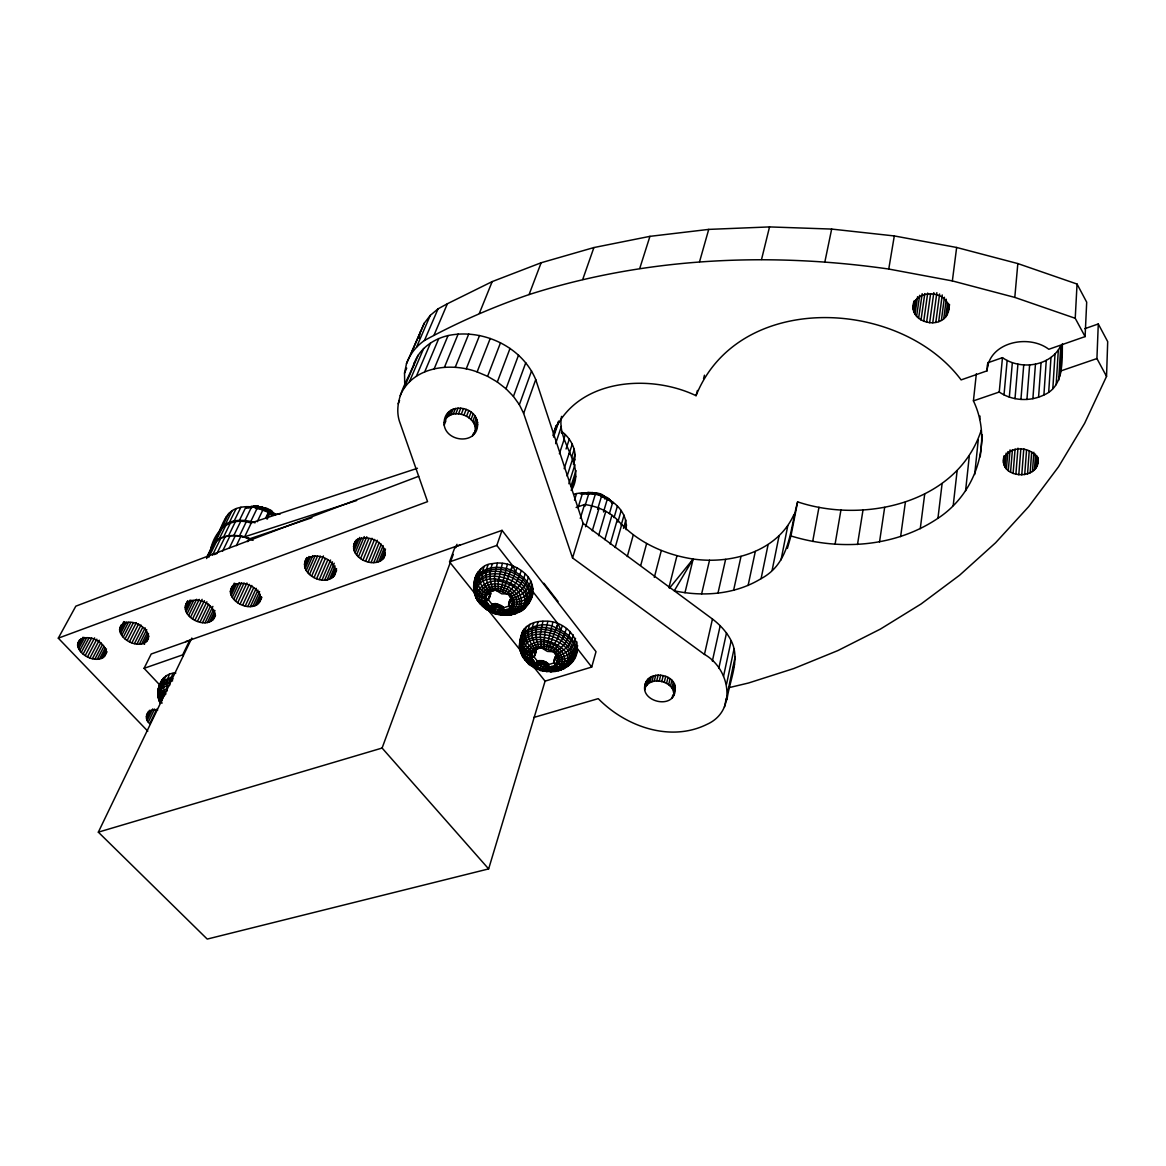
<?xml version="1.0" encoding="UTF-8"?>
<svg xmlns="http://www.w3.org/2000/svg" width="1166" height="1166" viewBox="0 0 1166 1166"><rect width="100%" height="100%" fill="white"/><g stroke="black" fill="none" stroke-linecap="round" stroke-linejoin="round"><path stroke-width="1.5" d="M444.188 425.08C442.264 401.162 477.55 404.31 477.608 424.497C477.433 444.887 446.738 442.497 444.188 425.08L445.908 420.78M570.189 631.506C568.512 639.945 562.916 647.188 555.818 651.852L547.379 651.415L541.228 647.684L540.266 634.319L542.933 621.259C573.949 618.636 593.698 658.979 558.499 670.698L555.745 670.042L551.62 666.471L548.005 667.564L542.627 664.11L533.605 663.221C519.409 648.996 547.379 639.872 555.818 651.852C569.853 666.063 542.03 675.07 533.605 663.221C531.069 664.605 526.711 663.95 526.915 660.335L529.291 662.215M474.168 586.221C472.58 595.593 479.182 604.615 486.776 609.424C491.571 605.839 498.713 605.679 502.779 610.78C503.26 618.097 511.787 614.569 516.174 613.403L518.098 611.173M476.632 574.794C471.516 583.918 471.939 601.394 485.858 600.942L486.12 597.298C465.147 594.077 475.16 563.761 492.562 563.644C511.276 559.228 541.957 577.709 529.991 598.712M265.556 508.755L257.569 506.263L255.31 508.289L259.566 509.032L261.403 506.933L262.598 507.837L259.624 507.327M444.654 420.839C451.767 406.074 479.095 416.656 474.912 432.324M474.183 584.982L474.227 582.519M474.985 590.011C474.125 596.788 479.722 608.317 488.306 604.032L490.769 607.078L500.025 610.153L502.269 610.27L503.799 607.719L509.629 605.81M478.395 571.602C471.108 580.333 476.049 592.722 486.557 595.709L486.12 597.298M1037.988 457.83C1041.748 481.15 998.329 479.692 1003.824 456.883M571.413 490.463C586.673 464.593 556.211 442.832 561.546 416.393M489.064 596.7L490.667 593.873L489.953 590.477L486.557 595.709M1037.682 463.602C1038.294 445.835 1007.016 443.532 1003.518 460.366M533.824 717.454L598.245 698.638C625.588 726.535 670.246 742.567 707.062 724.305C737.349 710.779 730.266 668.73 704.453 654.418L572.55 557.931L583.102 523.374L535.733 379.577C522.004 346.535 482.462 328.287 448.05 335.575C433.577 338.956 419.964 348.299 414.469 362.495C407.706 381.18 393.015 400.084 399.34 420.999L427.558 501.642L58.3 638.166L147.805 731.184M511.626 609.031C501.205 618.184 476.063 604.804 486.674 591.57C497.08 582.198 522.499 595.811 511.626 609.031L509.673 607.85L512.165 603.594L512.428 597.298C508.959 599.426 507.268 605.096 510.067 608.39C521.537 616.843 531.929 602.778 532.877 592.095M476.224 595.447C475.218 601.321 482.389 603.624 486.994 602.385L486.411 604.542M729.639 687.503L748.528 682.999L793.842 668.526L837.902 650.57L880.417 629.072L921.082 603.973L959.603 575.217L995.604 542.758L1028.703 506.612L1058.524 466.794L1084.613 423.345L1106.534 376.385L1107.7 341.638L1098.285 323.959L1084.788 328.71M173.122 673.278L170.484 679.078L169.595 685.462C160.719 685.71 155.005 696.16 160.602 703.404C153.548 691.861 160.908 672.49 175.818 673.059M263.808 510.329C264.186 505.986 271.27 509.09 267.903 512.151L260.98 509.455M528.3 663.337L524.831 659.694L524 655.642M520.692 640.44C516.902 648.369 522.106 658.542 531.507 658.047L531.783 656.167L523.388 653.004L519.89 648.5C523.038 616.362 585.798 635.659 570.174 663.993L564.781 665.757L556.08 663.643L555.249 665.349C566.661 673.423 575.931 659.154 577.389 649.127M521.144 639.012C520.225 627.454 532.833 620.939 542.933 621.259M1106.534 376.385L1096.929 358.56L1098.285 323.959M487.373 594.281C480.931 590.856 474.781 583.525 476.909 575.829C491.207 560.161 519.453 568.031 529.349 585.055C537.439 596.861 524.292 615.954 510.883 606.597M531.783 656.167L533.97 649.943C526.464 645.221 522.353 634.727 526.653 626.477M534.626 653.864L536.258 651.167L536.098 649.025L535.136 652.115C536.287 655.175 533.124 658.79 529.903 657.697L532.614 659.431L531.973 661.486C523.053 663.643 519.861 651.663 519.424 645.031M556.036 425.809L553.471 433.417C575.45 378.979 648.85 373.062 696.044 395.682C738.122 290.742 899.584 297.724 961.119 379.897L987.034 370.846C988.651 342.09 1028.558 333.782 1048.802 349.275L1085.094 336.595L1086.697 302.183L1077.049 284.052L1017.831 263.574L956.645 247.469L894.307 235.94L831.664 229.075L769.531 226.918L708.724 229.396L649.943 236.348L593.902 247.556L541.141 262.758L492.183 281.604L447.394 303.743L438.052 308.844L430.269 315.403L424.278 323.186L406.497 363.632L404.529 373.12L404.704 383.031M1085.094 336.595L1075.227 318.289L1077.049 284.052M556.765 665.975C552.203 664.314 553.85 657.93 556.546 655.321L553.952 661.093M556.08 663.643L557.814 657.303C566.691 657.609 575.989 651.24 576.981 641.97M573.351 464.185C578.307 452.189 571.457 438.78 561.706 431.493M981.233 430.21C957.534 503.348 864.006 524.102 797.617 501.861L790.956 535.937C839.418 550.95 895.255 547.16 937.945 518.287C975.694 493.67 993.33 442.308 973.421 400.871L999.247 392.024C1012.19 400.929 1029.87 401.833 1043.905 394.983C1064.062 386.456 1062.007 361.547 1062.401 343.693M1058.67 380.335L1060.768 345.763C1050.464 366.547 1020.469 370.409 1002.468 357.641L988.943 362.393M1060.215 375.714L1062.066 344.801M1056.177 384.678L1058.32 350.091M77.583 645.002C80.906 630.485 105.129 640.017 106.15 652.071C102.652 666.427 78.749 656.954 77.583 645.002L81.022 638.574M557.406 660.801C563.746 662.317 571.85 661.151 575.45 655.132C578.832 626.171 516.392 613.71 519.89 648.5M575.45 655.132L577.622 645.6M1052.825 388.642L1055.026 354.041M1048.7 392.097L1050.974 357.496M1037.084 465.817L1037.696 457.072M1043.905 394.983L1046.266 360.381M1038.585 397.198L1041.049 362.611M1034.446 469.825L1035.554 454.099M1036.006 467.916L1036.851 455.673M1030.146 472.871L1031.677 451.898M1032.478 471.487L1033.848 452.262M1032.887 398.699L1035.452 364.127M1027.537 473.921L1029.214 451.213M1024.71 474.606L1026.561 450.149M1026.94 399.457L1029.636 364.9M1021.766 474.897L1023.792 448.721M1018.793 474.81L1020.862 448.633M1020.935 399.442L1023.733 364.914M1015.878 474.329L1017.976 448.167M1013.094 473.483L1015.09 449.07M119.588 629.669C123.071 614.905 147.805 624.349 148.636 636.84C144.963 651.43 120.579 642.043 119.588 629.669L123.785 621.595M626.157 529.685C628.765 503.523 596.147 487.942 573.745 494.267M1008.284 470.772L1010.062 449.872M1015.003 398.655L1017.918 364.171M1010.543 472.288L1012.438 449.639M1006.404 468.994L1007.905 451.592M1003.489 462.625L1004.101 455.673M1009.319 397.125L1012.35 362.67M1003.97 464.87L1004.728 456.168M1004.961 467.012L1006.156 453.093M505.155 615.08C528.562 616.056 525.108 587.708 506.073 583.452C490.041 574.488 465.832 591.483 483.846 607.092L488.102 606.349L488.306 604.032L485.858 600.942M1075.227 318.289L1014.799 297.403L1017.831 263.574M1004.013 394.895L1007.147 360.483M726.986 699.819C729.318 680.507 740.789 659.723 731.169 640.673C726.768 632.045 720.107 624.889 712.455 619.029L583.102 523.374M999.247 392.024L1002.468 357.641M644.9 689.747C642.102 669.532 676.032 671.427 675.187 688.96C675.493 712.164 633.838 700.547 647.188 680.346M646.576 681.993L646.664 685.55M987.034 370.846L987.762 363.646M981.918 438.343L982.268 434.889M980.227 456.853L982.311 436.055M979.673 419.512L980.023 416.073M974.689 474.518L978.259 439.815M987.442 366.109L987.806 362.509M156.769 709.117L149.744 723.707C142.019 717.833 149.088 707.325 157.643 710.181M965.579 490.901L969.281 456.168M973.421 400.871L976.336 373.776M158.314 697.705C156.944 691.438 159.407 685.462 162.03 679.88M166.374 675.595C162.57 681.017 162.38 688.334 165.922 693.901L162.876 696.874L161.87 700.839C153.956 694.761 159.64 683.976 163.852 677.519M953.205 505.592L957.111 470.86M673.759 694.994C674.895 681.265 650.322 675.216 645.075 687.998M215.506 615.313C209.414 632.672 176.547 616.552 187.595 601.131M533.605 663.221L533.868 661.02L531.507 658.047M525.196 573.672C523.199 582.169 517.456 589.355 510.358 594.223L510.038 596.832L512.486 599.922C521.45 600.14 530.953 593.917 532.308 584.589M525.997 605.693C523.651 611.961 515.051 615.167 509.848 610.226L510.067 608.39L502.779 610.78L503.799 607.719L502.954 606.801L495.579 603.609L491.804 604.032L490.128 607.982M937.945 518.287L942.099 483.584M543.225 669.969C542.89 671.849 537.992 670.333 538.721 668.584M484.254 566.501C480.042 574.372 482.811 583.977 488.437 590.346L488.175 592.43C491.352 595.418 488.918 601.947 484.225 600.607L486.994 602.385M914.246 300.901C906.215 320.533 937.989 331.115 947.273 314.645L948.643 304.02M920.265 528.694L924.711 494.034M947.273 314.645L949.226 305.201M1014.799 297.403L952.36 280.919L956.645 247.469M948.322 312.284L949.532 304.486M943.746 318.726L946.282 299.225M945.728 316.817L947.564 302.635M941.385 320.315L944.416 297.272M938.703 321.539L942.245 294.954M497.751 609.745L497.649 614.424L506.802 615.269L501.336 614.89L500.025 610.153M935.802 322.37L939.621 294.007M932.756 322.778L936.866 292.651M929.652 322.734L933.82 292.622M900.618 536.622L905.399 502.021M230.358 591.381C234.279 576.004 260.339 585.186 260.63 598.77C256.505 613.972 230.824 604.862 230.358 591.381L234.249 583.16M926.606 322.268L930.57 293.934M923.691 321.379L927.699 293.06M555.818 651.852L555.468 654.33L557.814 657.303M920.994 320.096L924.798 293.57M918.589 318.449L922.175 293.701M916.563 316.511L919.668 295.304M913.284 309.442L914.596 300.624M879.528 541.913L884.659 507.399M913.867 311.934L915.704 299.589M914.975 314.31L917.584 296.66M554.987 667.098L555.249 665.349L551.62 666.471L561.764 669.401C596.307 640.688 504.018 618.519 525.749 660.612M529.947 624.306C526.085 632.191 528.708 641.635 534.276 647.961L533.97 649.943L541.228 647.684M158.489 694.426L159.392 699.25M604.717 498.975C605.999 493.437 594.135 491.95 591.439 493.67L583.86 493.83M857.506 544.493L863 510.067M510.358 594.223L506.933 593.917L500.535 591.045L507.399 564.286M533.401 656.152L537.176 660.874L536.914 663.804L543.065 666.544L542.715 670.814M509.79 600.33L509.95 603.332M406.497 363.632C409.834 354.173 416.277 346.229 424.453 340.487C457.976 322.195 492.985 306.993 529.072 294.575C644.827 257.526 768.904 251.871 888.754 269.04L894.307 235.94M835.06 544.318L840.934 510.008M305.565 560.729C314.776 549.157 340.151 561.05 334.321 575.625C324.031 588.13 296.412 572.725 306.964 557.508L304.763 562.493M812.702 541.447L818.969 507.254M566.516 628.518L562.682 638.72L555.424 648.704L552.451 651.532L546.198 648.733L552.83 622.396M794.046 514.308C777.299 551.97 731.067 564.461 693.158 559.024L674.283 590.798C703.389 596.992 735.338 594.456 761.092 578.642C790.388 563.047 789.834 529.932 797.617 501.861M913.24 306.906C915.806 287.871 949.663 290.407 948.847 309.792M353.852 544.595C361.271 529.699 390.697 542.394 383.803 557.975C373.849 570.174 346.929 556.576 355.251 541.243M781.045 559.884L787.779 525.779M772.183 570.043L779.048 535.966M824.872 261.869L831.664 229.075M761.092 578.642L768.102 544.595M418.929 338.257L420.256 331.96M724.45 707.092L726.316 698.201M727.701 692.108L735.192 656.575M726.549 684.15L734.099 648.631M748.106 585.478L755.306 551.474M723.561 676.178L731.169 640.673M718.781 668.41L726.505 632.934M733.589 590.375L741.008 556.43M712.353 661.093L720.209 625.646M717.95 593.246L725.616 559.374M704.453 654.418L712.455 619.029M701.597 594.033L709.526 560.234M210.215 551.547C213.903 530.647 229.731 515.911 251.215 523.082L244.641 536.797C232.923 533.984 216.584 534.903 211.148 547.612M672.068 698.113L672.782 695.096M673.715 691.423L675.143 685.404M673.117 696.627L675.376 687.211M217.051 537.701L217.984 533.78M671.937 687.867L673.38 681.848M673.03 689.616L674.473 683.597M668.643 684.734L670.086 678.714M670.465 686.22L671.908 680.201M664.226 682.416L665.684 676.397M666.544 683.451L667.987 677.431M661.749 681.658L663.221 675.639M684.967 592.736L693.158 559.024C664.591 554.652 636.345 541.928 617.295 519.715C608.433 511.204 596.7 506.073 584.574 504.514L576.121 507.487M761.544 259.45L769.531 226.918M659.213 681.192L660.685 675.187M654.228 681.221L655.715 675.216M656.677 681.046L658.163 675.041M649.885 682.489L651.386 676.499M651.954 681.716L653.441 675.712M646.707 684.85L648.209 678.845M648.121 683.553L649.622 677.548M668.905 587.708L676.95 555.759M413.639 365.73L414.469 362.495M703.55 378.659L704.468 375.19M654.315 577.389L661.311 550.556M473.804 586.104C482.491 552.684 550.775 582.577 522.98 609.745M696.044 395.682L697.428 390.464M640.775 565.277L646.634 543.531M627.279 556.546L633.298 534.859M191.822 638.064L98.338 832.16L207.227 939.082L488.641 868.903L545.076 681.133L591.716 667.054L596.015 651.677L502.036 530.355L455.061 546.912L449.537 561.91L475.058 593.742M576.15 653.426L577.447 648.777L591.716 667.054M623.489 528.329L625.851 520.036M699.571 261.68L708.724 229.396M625.617 528.242L626.55 524.919M621.201 525.108L624.043 515.153M615.167 547.539L621.667 524.758M266.606 518.666L268.515 512.034C258.663 507.064 246.813 504.747 236.188 508.58C225.461 512.53 222.604 524.802 218.115 534.101M610.226 544.216L617.295 519.715M617.878 522.047L621.201 510.446M787.371 548.414L790.956 535.937M508.77 603.405L511.408 600.373L514.206 600.038L511.349 598.479L512.049 596.059C519.861 592.503 526.58 585.74 528.329 577.112M614.045 517.646L617.412 506.059M575.508 638.327C574.226 647.742 565.641 654.345 556.707 655.904L557.45 653.601C565.219 650.234 571.792 643.384 573.22 634.8M604.819 539.639L611.961 515.168M609.381 513.696L612.762 502.109M531.856 654.563L523.49 650.278L519.584 643.355C528.708 613.491 589.428 636.753 570.174 663.993M598.595 535.704L605.824 511.262M603.507 511.961L607.428 498.742M592.284 530.807L599.076 508.128M553.894 662.157L555.759 656.108M547.189 666.704L548.122 663.6L546.052 662.084L542.248 660.685L537.176 660.874C537.249 666.486 529.86 667.754 527.557 662.594M550.498 650.351L557.654 638.545L562.303 625.953M597.59 509.28L601.554 496.075M585.565 526.755L591.92 505.855M543.91 664.576L544.843 661.486M545.12 665.174L546.052 662.084M548.414 649.418L557.698 623.897M546.213 665.888L547.16 662.798M541.301 663.775L542.248 660.685M542.627 664.11L543.575 661.02M591.337 507.356L595.33 494.165M557.494 659.198C564.708 660 573.716 657.332 576.368 649.899C575.567 641.023 568.498 634.26 561.021 630.252L558.179 624.072L532.935 591.73C532.629 602.807 521.96 610.182 511.714 605.169M584.909 506.263L588.961 493.087M537.395 663.687L538.342 660.597L535.573 664.78M538.648 663.571L539.596 660.481M539.96 663.6L540.907 660.51M547.86 621.507L545.076 632.103L543.939 642.029L543.954 648.325L546.198 648.733M580.289 518.433L584.574 504.514M578.045 507.676L582.636 492.868M534.451 656.167L536.316 650.118M535.005 655.263L536.258 651.167M574.503 500.097L576.558 493.524M538.211 621.653C534.728 630.15 535.456 640.076 539.523 648.223L541.228 646.372L541.724 648.209L543.954 648.325M533.839 622.688C529.991 631.243 532.075 641.504 537.599 648.821L534.276 647.961M571.005 486.178L575.96 470.583M571.296 490.216L575.698 476.355M555.191 657.012L555.016 660.145M568.862 483.73L574.955 464.68M522.251 632.147L519.584 643.355M521.275 635.485L519.919 639.755L520.153 648.617C520.808 655.03 525.079 661.559 532.614 659.431M524.073 629.115C519.278 637.685 525.094 647.786 533.139 651.707M639.74 268.442L649.943 236.348M567.113 476.092L572.681 458.792M572.943 460.978L575.057 454.419M512.224 601.918C521.173 603.128 531.9 598.275 533.022 588.393M528.621 602.968L529.539 600.126M573.701 462.727L574.751 459.448M530.719 580.785C529.087 590.273 520.357 596.73 511.349 598.479M571.573 457.451L574.211 449.26M564.155 468.674L569.212 453.122M569.081 453.938L572.273 444.129M556.444 425.43L553.136 435.588L558.601 421.115M566.064 448.983L569.27 439.188M508.609 604.382L510.169 599.426M508.668 605.387L509.688 602.312M509.717 601.685L510.737 598.61M563.688 439.48L565.306 434.583M510.475 600.971L511.495 597.896M559.389 453.734L563.936 439.932M511.408 600.373L512.428 597.298M521.406 570.582L517.296 580.755L511.51 589.136L506.933 593.917L501.788 593.844L495.477 589.981L494.413 576.252L497.343 563.193M210.784 550.221C215.783 532.629 239.788 533.27 253.066 540.383M501.934 609.876L502.954 606.801L502.867 611.902L504.484 610.226L513.638 614.161L521.027 610.838L517.223 612.456M504.922 592.692L512.136 580.522L517.077 567.929M499.806 608.302L500.826 605.227M555.628 443.663L561.371 426.45M500.943 609.031L501.963 605.956M495.9 606.859L496.935 603.799M553.529 437.104L558.718 421.626M497.255 607.195L498.29 604.134M502.779 591.73L512.37 565.816M498.567 607.675L499.602 604.615M491.935 606.801L492.985 603.726L491.454 606.932L491.804 604.032L487.884 599.12M493.218 606.655L494.253 603.594M494.544 606.684L495.579 603.609M488.904 593.538L489.953 590.477M489.399 594.689L490.449 591.614M488.787 598.945L490.697 592.765M489.341 597.998L490.667 593.873M502.342 563.397L498.305 581.586L498.246 590.637L500.535 591.045M492.562 563.644C488.7 572.171 489.589 582.33 493.757 590.564L495.448 588.626L495.973 590.535L498.246 590.637M488.16 564.767C483.919 573.351 486.222 583.831 491.819 591.22L495.477 589.981M449.537 561.91L496.803 545.44L502.036 530.355M732.948 668.657L734.463 664.285M271.722 514.454C275.22 509.353 261.68 506.846 273.485 513.506L275.555 514.964C268.428 508.799 258.648 505.286 249.233 506.875L248.198 507.56C257.467 506.015 267.16 509.178 274.36 515.066M480.96 568.804C476.063 577.389 481.019 587.868 488.539 593.028M582.709 279.49L593.902 247.556M572.55 557.931L523.651 413.405L535.733 379.577M523.651 413.405L519.366 404.704L531.565 370.934M519.366 404.704L513.434 396.411L525.779 362.713M98.338 832.16L382.098 748.047L453.268 554.404M456.97 544.318L455.717 547.729L455.061 546.912M513.434 396.411L506.015 388.774L518.535 355.134M529.072 294.575L541.141 262.758M506.015 388.774L497.328 381.996L510.023 348.445M474.999 425.867L477.185 420.11M475.436 428.097L477.637 422.325M472.551 435.851L473.658 432.965M473.95 434.204L477.608 424.497M474.081 423.666L476.282 417.909M470.991 419.571L473.207 413.813M497.328 381.996L487.592 376.327L500.491 342.833M472.74 421.538L474.941 415.781M468.892 417.822L471.122 412.064M675.187 688.96L673.496 692.094M466.531 416.32L468.761 410.578M463.951 415.14L466.196 409.397M400.2 395.682C412.327 366.488 450.557 362.058 477.127 371.91L490.23 338.475M461.255 414.324L463.5 408.581M455.789 413.799L458.063 408.056M458.5 413.857L460.759 408.129M267.335 519.045L269.215 514.308L268.515 512.034L265.629 518.127M453.21 414.119L455.483 408.392M446.957 417.282L449.245 411.54M466.225 368.879L479.547 335.517M448.721 415.883L451.009 410.155M450.834 414.834L453.108 409.091M444.188 422.908L447.89 413.201M224.849 520.473L226.364 516.698M382.463 559.52L385.174 552.801M383.803 557.975L385.159 554.608M158.095 690.097L159.436 685.623L163.765 681.367L173.166 678.86M378.673 561.764L384.11 548.326M479.357 313.333L492.183 281.604M380.743 560.802L385.494 549.04M569.853 663.935L573.162 659.708M373.761 562.639L381.267 544.172M455.221 367.319L468.732 334.03M376.327 562.376L383.133 545.586M371.065 562.522L379.285 542.379M368.31 562.027L377.245 540.222M444.435 367.29L458.121 334.044M365.599 561.196L374.563 539.406M575.071 656.735C572.652 664.037 563.12 664.824 556.925 662.288M360.571 558.572L368.893 538.473M362.99 560.03L371.983 538.255M358.414 556.867L366.765 536.783M213.946 618.592C218.406 604.921 194.766 593.625 185.992 604.396M355.134 552.932L361.431 537.876M356.577 554.972L364.258 536.564M434.189 368.791L448.05 335.575M353.546 548.661L357.758 538.634M354.1 550.804L359.711 537.424M424.759 371.735L438.766 338.548M353.458 546.562L356.271 539.887M334.321 575.625L336.58 570.538M329.41 579.313L335.094 565.976M416.451 376.064L430.575 342.891M433.927 335.4L447.394 303.743M331.406 578.394L335.662 568.367M333.068 577.141L336.61 568.804M495.521 609.06L493.539 613.156L486.047 609.235L481.747 605.052M409.47 381.603L423.666 348.445M324.629 580.158L332.485 561.808M327.121 579.91L334.248 563.236M424.453 340.487L438.052 308.844M404.004 388.22L418.259 355.047M321.991 580.027L330.576 560.03M398.131 403.786L399.559 400.477M319.295 579.546L327.908 559.563M410.534 354.843L424.278 323.186M314.048 577.578L323.434 555.949M404.529 373.12L406.701 368.121M416.583 347.045L430.269 315.403M316.613 578.73L325.256 558.747M532.308 653.062C502.386 639.842 537.803 615.94 556.401 628.183L558.179 624.072M311.643 576.164L320.344 556.197M309.5 574.488L317.502 556.197M306.206 570.626L312.779 555.672M307.664 572.623L314.966 556.007M304.428 564.417L307.358 557.771M304.559 566.457L308.961 556.488M305.157 568.556L310.287 556.925M259.595 602.297L261.84 597.313M254.975 605.839L260.266 594.281M256.87 604.95L260.645 596.686M258.429 603.755L261.446 597.152M250.399 606.626L257.978 590.127M252.789 606.407L259.61 591.556M247.848 606.495L256.214 588.349M242.615 605.212L251.798 585.449M245.224 606.029L253.62 587.897M240.094 604.105L249.305 584.341M237.733 602.72L246.959 582.971M233.768 599.309L241.508 582.854M235.605 601.102L244.088 583M231.218 595.374L236.64 583.86M232.296 597.371L239.263 582.577M510.941 570.057L512.851 566.006L496.803 545.44M540.878 665.873C540.091 672.709 532.527 667.579 530.53 664.329M230.62 589.53L232.18 586.236M230.562 593.348L235.226 583.496M211.338 621.172L215.244 612.981M212.839 620.02L215.171 615.094M207.388 622.586L213.64 609.483M209.501 622.046L214.981 610.561M257.22 521.756L263.035 509.586M219.631 530.326C226 519.978 240.007 518.928 250.777 521.523L257.351 507.837M202.549 622.659L210.405 606.291M205.041 622.79L212.882 606.407M246.143 522.033L239.438 535.923L249.174 538.473L247.177 541.418M159.101 692.764L158.649 689.602L160.617 685.885L144.074 668.322L182.683 654.869L189.635 640.455L190.306 641.183M236.334 545.659L240.779 536.418M199.969 622.192L208.641 604.192M146.581 718.475L150.501 710.385M229.338 548.078L235.299 535.777M194.911 620.312L204.429 600.679M169.493 674.167L166.432 681.921L167.277 690.738L162.905 693.304L160.646 697.21L160.733 701.947L162.191 703.04M147.251 720.238L152.746 708.899M245.035 520.517L251.652 506.846M148.315 722.002L154.582 709.045M197.404 621.405L206.892 601.773M239.467 520.298L246.099 506.642M192.579 618.957L202.112 599.339M158.649 689.602L160.602 685.579M146.493 715.152L148.067 711.916M233.841 535.456L240.59 521.581M146.318 716.769L149.467 710.283M188.63 615.604L196.617 599.266M228.536 535.762L235.299 521.887M190.466 617.368L199.226 599.382M222.546 551.241L230.037 535.879M186.035 611.756L191.647 600.315M223.653 536.812L230.445 522.951M187.143 613.71L193.541 600.65M225.155 536.71L216.891 553.602L213.961 554.622M234.22 520.881L240.896 507.225M208.772 557.319L217.095 540.441M225.402 524.292L232.121 510.664M185.336 606.043L187.741 601.146M185.117 607.865L188.338 601.335M219.354 538.59L226.175 524.744M185.35 609.789L190.175 599.98M212.504 555.133L220.797 538.255M229.483 522.222L236.188 508.58M486.455 600.679L487.534 598.479M206.717 557.246L212.023 546.519M213.014 544.085L224.091 521.989M206.571 558.558L214.136 543.225M222.079 527.032L228.813 513.39M215.783 541.039L222.619 527.192M144.074 668.322L151.201 654.009L189.635 640.455M145.415 642.655L148.68 636.17M146.829 641.533L148.461 638.298M141.625 644.011L147.353 632.657M148.563 633.75L143.666 643.486L144.584 644.171L143.87 643.399M136.947 644.069L145.167 627.862M139.366 644.2L146.741 629.611M134.44 643.603L142.675 627.41M129.484 641.766L138.579 623.956M131.933 642.83L141.013 625.02M476.136 428.432L477.098 426.567M127.167 640.44L136.305 622.644M123.232 637.19L130.738 622.629M125.068 638.895L133.39 622.717M120.608 633.444L126.467 622.134M121.73 635.353L128.42 622.411M104.474 656.662L106.995 651.838M119.734 627.92L121.424 624.685M119.879 631.535L124.908 621.842M99.445 659.067L105.334 647.8M101.427 658.571L106.47 648.894M103.118 657.755L106.485 651.313M94.869 659.111L102.462 644.638M97.244 659.256L103.978 646.372M92.406 658.659L100.859 642.568M87.508 656.852L96.851 639.157M89.928 657.886L99.256 640.207M85.22 655.54L94.592 637.875M81.314 652.348L89.01 637.904M83.136 654.039L91.662 637.977M78.647 648.69L84.666 637.452M79.798 650.555L86.648 637.715M77.685 643.282L79.419 640.076M77.903 646.824L83.063 637.19M356.65 500.505L244.641 536.797L249.174 538.473M58.3 638.166L75.819 606.174L418.681 476.296M250.573 523.111L417.457 468.28M572.112 485.522L574.168 481.791M474.737 580.814C488.058 557.771 531.885 571.952 530.763 598.041C526.872 604.046 518.637 605.11 512.165 603.594M592.357 492.591L596.817 493.641L596.088 494.457L592.984 493.932M525.458 607.195C541.17 577.797 476.617 557.567 474.154 591.41L477.608 595.855L486.091 598.96M508.318 592.59L507.604 593.713L510.038 596.832L512.049 596.059M497.926 614.249C488.845 610.43 496.002 616.129 498.276 613.695M566.545 666.005L563.251 669.065M553.85 650.264L553.107 651.342L555.468 654.33L557.45 653.601M247.731 541.622L249.83 538.721L311.861 517.733M493.407 608.113L490.084 611.436L489.312 610.328M669.605 588.014L693.158 559.024M251.171 508.128L253.853 506.131L262.292 507.195M538.809 664.955L535.369 667.958L534.451 666.69M586.819 493.524L588.13 492.446L592.78 492.62M557.639 669.794L556.794 670.741L561.866 668.861M542.598 670.669L546.839 671.572L547.831 670.814M576.368 649.899L577.447 648.777M512.953 613.476L509.076 614.642M566.224 667.2C590.929 639.536 516.64 616.683 521.348 653.383M552.903 667.929L549.696 667.054L548.064 668.628L550.163 671.572L555.861 671.325L550.163 671.572M582.388 493.99L588.13 492.446M543.065 666.544L545.294 666.952L546.402 671.368L552.393 671.062M531.667 592.663L532.935 591.73M523.082 608.798L525.283 607.326M518.476 612.485C552.057 585.711 470.19 555.176 475.67 596.409M555.628 658.426L559.491 657.42L556.707 655.904M603.07 496.745C606.816 495.375 610.474 500.943 613.097 503.246M568.906 665.32L563.134 668.351M560.89 669.838L553.777 671.31L549.696 667.054M516.174 613.403L508.813 614.774L504.484 610.226M166.68 688.494L160.412 693.26L159.217 698.026L160.733 701.947M513.638 614.161C555.716 590.2 464.768 555.832 478.177 600.84M564.548 668.38L558.499 670.698M271.08 511.626L272.101 511.451M185.656 641.635L460.235 544.843M1060.768 370.948L1096.929 358.56M249.233 506.875L254.829 506.146M554.725 662.711L548.938 664.489L547.51 667.069L548.064 668.628L548.938 664.489L548.122 663.6L547.51 667.069L545.294 666.952M580.274 493.903L584.997 492.897L586.994 494.02M581.455 493.845L584.997 492.897M605.839 498.494L608.288 498.64L612.194 503.144L611.392 501.278L609.541 500.505M531.973 661.486L533.868 661.02L536.229 663.95M171.183 677.315L161.899 681.542L161.287 689.223L164.158 695.227M169.682 683.203C164.741 683.932 159.538 686.774 158.197 691.919L162.103 698.755M553.777 671.31C602.662 652.537 507.239 615.881 526.945 661.268M509.95 615.036L511.029 614.905M583.175 493.262L596.394 493.714L608.667 499.31M172.612 680.857L163.386 683.305L159.159 687.459L160.412 693.26L162.876 696.874M280.088 514.119L269.215 514.308L272.159 514.847M251.55 506.51L245.895 507.822L250.049 507.633M257.569 506.263L258.998 506.627M253.853 506.131L258.313 506.277M546.402 671.368L551.664 671.631M497.474 614.205L502.386 615.05L501.336 614.89M509.848 610.226L506.423 609.599L507.764 611.115M547.32 671.383L538.634 669.255M888.754 269.04L952.36 280.919M486.776 609.424L485.275 606.772M488.437 590.346L491.819 591.22L488.175 592.43L486.674 591.57M488.102 606.349L490.769 607.078M596.628 493.32L604.717 496.381M598.012 494.005L600.65 494.486L600.621 495.856L608.812 500.258M261.403 506.933L265.571 508.216M250.777 521.523L255.062 522.849M490.536 589.442L493.757 590.564M536.36 647.115L539.523 648.223M477.127 371.91L487.592 376.327M534.567 667.448L538.881 669.532M556.401 628.183L561.021 630.252M265.207 508.099L272.305 511.801M489.37 611.042L493.684 613.039M530.836 665.203L535.369 667.958M268.515 512.034L273.631 515.11M485.552 608.725L490.084 611.436M603.784 496.293L606.859 498.232M561.327 432.746L562.274 433.402M532.512 649.112L535.136 652.115M271.678 511.393L275.38 514.221M527.09 661.588L529.379 663.425M532.133 666.019L524.234 658.542M607.675 498.276L611.931 502.08M478.774 601.889L480.756 604.003M182.683 654.869L183.368 655.613M382.098 748.047L488.641 868.903M610.59 500.753L612.981 503.508M488.598 610.663L520.225 650.132M532.643 665.626L545.076 681.133M543.895 583.233L558.033 601.481M476.471 598.493L480.232 603.871M522.441 654.928L523.957 657.187M512.851 566.006L515.663 572.185M520.167 650.307L522.732 656.589M593.144 493.029L593.465 493.786M159.451 700.766L159.859 702.151M473.76 587.956L474.577 591.716M479.474 594.412C478.73 613.374 513.011 623.256 519.628 604.134C520.736 584.968 485.799 574.94 479.474 594.412M481.543 595.622C480.873 612.412 511.247 621.172 517.106 604.221C518.054 587.285 487.169 578.409 481.543 595.622M525.298 651.707C524.583 670.144 557.785 679.341 564.708 661.297C565.772 642.67 531.944 633.342 525.298 651.707M527.353 652.916C526.697 669.255 556.138 677.402 562.245 661.413C563.163 644.929 533.241 636.68 527.353 652.916"/></g></svg>
